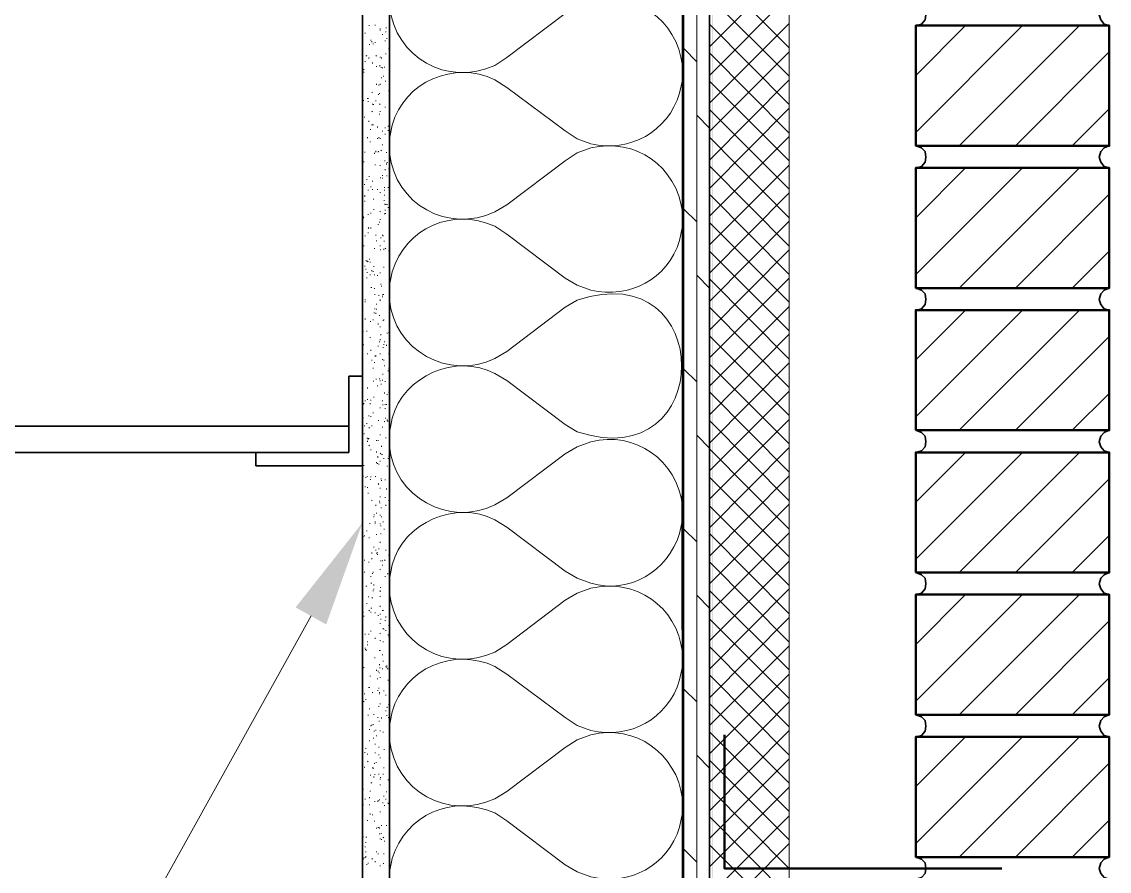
# Model space of a CAD drawing. Header units: inches. Extents: x 5 to 516, y -193 to 129.
# Drawn here: x 20.291 to 21.99, y -181.549 to -180.222 of the extents above; entities that cross this region are included whole.
import ezdxf

# ---------------------------------------------------------------- set-up
doc = ezdxf.new("R2010")
doc.units = ezdxf.units.IN
doc.header["$MEASUREMENT"] = 0
doc.layers.add('PDF7_Geometry', color=7, linetype='Continuous')
doc.layers.add('PDF7_Solid Fills', color=7, linetype='Continuous')

msp = doc.modelspace()

# ---------------------------------------------------------------- linework, layer by layer
at = {"layer": 'PDF7_Geometry', "lineweight": 35}
for points in [[(21.3235494, -172.2280057), (21.3235494, -182.8946732), (21.3657717, -182.8946732), (21.3657717, -172.2280057)], [(20.8235494, -178.0824497), (20.8235494, -182.8946721)], [(20.8657722, -182.8946732), (20.8657722, -178.0824509), (20.8235499, -178.0824509)], [(21.6879972, -180.2280063), (21.696886, -180.2257841), (21.7024416, -180.2191174), (21.7035527, -180.2113397), (21.7024416, -180.2024508), (21.696886, -180.1968952), (21.6879972, -180.1935619)], [(21.9902161, -180.193561), (21.9824384, -180.1968944), (21.9768828, -180.2024499), (21.9746606, -180.2113388), (21.9768828, -180.2191166), (21.9824384, -180.2257832), (21.9902161, -180.2280055)], [(21.6879972, -180.4502286), (21.696886, -180.4480063), (21.7024416, -180.4413397), (21.7035527, -180.4335619), (21.7024416, -180.424673), (21.696886, -180.4191175), (21.6879972, -180.4157841)], [(21.9902161, -180.4157833), (21.9824384, -180.4191166), (21.9768828, -180.4246722), (21.9746606, -180.433561), (21.9768828, -180.4413388), (21.9824384, -180.4480055), (21.9902161, -180.4502277)], [(21.6879972, -180.6724508), (21.696886, -180.6702286), (21.7024416, -180.6635619), (21.7035527, -180.6557841), (21.7024416, -180.6468953), (21.696886, -180.6413397), (21.6879972, -180.6380064)], [(21.9902161, -180.6380055), (21.9824384, -180.6413388), (21.9768828, -180.6468944), (21.9746606, -180.6557833), (21.9768828, -180.6635611), (21.9824384, -180.6702277), (21.9902161, -180.67245)], [(20.8235494, -180.7757833), (20.8024383, -180.7757833), (20.8024383, -180.8946722)], [(20.8024403, -180.8535613), (15.2291067, -180.8535613)], [(21.6879972, -180.8946731), (21.696886, -180.8924508), (21.7024416, -180.8857842), (21.7035527, -180.8780064), (21.7024416, -180.8691175), (21.696886, -180.8635619), (21.6879972, -180.8602286)], [(21.9902161, -180.8602277), (21.9824384, -180.8635611), (21.9768828, -180.8691166), (21.9746606, -180.8780055), (21.9768828, -180.8857833), (21.9824384, -180.89245), (21.9902161, -180.8946722)], [(20.6646636, -180.8946731), (15.2291078, -180.8946731)], [(20.8024403, -180.8946731), (20.6568847, -180.8946731), (20.6568847, -180.9157842)], [(20.8235494, -180.9157833), (20.6568827, -180.9157833)], [(21.6879972, -181.1168953), (21.696886, -181.1146731), (21.7024416, -181.1080064), (21.7035527, -181.1002286), (21.7024416, -181.0913397), (21.696886, -181.0857842), (21.6879972, -181.0824508)], [(21.9902161, -181.08245), (21.9824384, -181.0857833), (21.9768828, -181.0913389), (21.9746606, -181.1002278), (21.9768828, -181.1080055), (21.9824384, -181.1146722), (21.9902161, -181.1168944)], [(21.6879972, -181.3391175), (21.696886, -181.3368953), (21.7024416, -181.3302286), (21.7035527, -181.3224509), (21.7024416, -181.313562), (21.696886, -181.3080064), (21.6879972, -181.3046731)], [(21.9902161, -181.3046722), (21.9824384, -181.3080056), (21.9768828, -181.3135611), (21.9746606, -181.32245), (21.9768828, -181.3302278), (21.9824384, -181.3368944), (21.9902161, -181.3391167)], [(21.6879972, -181.5613398), (21.696886, -181.5591175), (21.7024416, -181.5524509), (21.7035527, -181.5446731), (21.7024416, -181.5357842), (21.696886, -181.5302287), (21.6879972, -181.5268953)], [(21.9902161, -181.5268945), (21.9824384, -181.5302278), (21.9768828, -181.5357834), (21.9746606, -181.5446722), (21.9768828, -181.55245), (21.9824384, -181.5591167), (21.9902161, -181.5613389)]]:
    msp.add_lwpolyline(points, dxfattribs=at)
at = {"layer": 'PDF7_Geometry', "lineweight": 15}
for points in [[(21.3257738, -182.8946732), (21.3257738, -172.2280057)], [(21.3457707, -182.8946732), (21.3457707, -172.2280057)], [(21.4902161, -180.2624505), (21.3657717, -180.1380061)], [(21.3657722, -180.2613394), (21.4902167, -180.1357839)], [(21.4902161, -180.3068943), (21.3657717, -180.1824498)], [(21.3657722, -180.3057832), (21.4902167, -180.1802276)], [(21.0302179, -180.2902278), (21.0491068, -180.2780056), (21.1402179, -180.2091167)], [(20.8335501, -180.2280063), (20.8346612, -180.2280063)], [(20.8435508, -180.2280063), (20.8435508, -180.2268952)], [(20.8513272, -180.2335617), (20.8513272, -180.2324505)], [(20.8513272, -180.2357838), (20.8513272, -180.2346727)], [(20.8613279, -180.2313395), (20.8602168, -180.2313395)], [(21.4902161, -180.3513392), (21.3657717, -180.2257836)], [(21.3657722, -180.349117), (21.4902167, -180.2246726)], [(21.6879972, -180.3057832), (21.7657749, -180.2280054)], [(21.6879972, -180.394673), (21.8546638, -180.2280063)], [(21.7557733, -180.4157833), (21.9435511, -180.2280055)], [(20.8279937, -180.2402281), (20.8279937, -180.2391169)], [(20.8368822, -180.2513387), (20.8368822, -180.2502276)], [(20.8546638, -180.2424502), (20.8546638, -180.2413391)], [(20.8602157, -180.2368949), (20.8602157, -180.238006)], [(20.8624401, -180.2480055), (20.861329, -180.2480055)], [(20.8346623, -180.2580062), (20.8346623, -180.2568951)], [(20.8379944, -180.2524498), (20.8379944, -180.2535609)], [(20.8402188, -180.256894), (20.8402188, -180.2557829)], [(20.8435508, -180.253562), (20.8435508, -180.2546731)], [(20.86466, -180.2635616), (20.86466, -180.2646727)], [(21.3457707, -180.2846718), (21.3257707, -180.2635607)], [(21.3657722, -180.3935608), (21.4902167, -180.2691164)], [(21.8435509, -180.4157833), (21.9902176, -180.2691166)], [(20.8279937, -180.2846718), (20.8279937, -180.2835607)], [(20.830218, -180.2746722), (20.8291069, -180.2757833)], [(20.8335501, -180.2780054), (20.8335501, -180.2791165)], [(20.8391066, -180.285784), (20.8391066, -180.2868951)], [(20.8457707, -180.2746722), (20.8446596, -180.2757833)], [(20.8513272, -180.2780054), (20.8513272, -180.2768943)], [(20.8535516, -180.2791165), (20.8535516, -180.2780054)], [(20.8602157, -180.2724501), (20.8602157, -180.271339)], [(21.4902161, -180.3957829), (21.3657717, -180.2702274)], [(20.8246616, -180.3013389), (20.8246616, -180.3002278)], [(20.8257738, -180.2968947), (20.8257738, -180.2957836)], [(20.8257738, -180.3002279), (20.8257738, -180.301339)], [(20.8457707, -180.2924504), (20.8457707, -180.2913393)], [(20.8513272, -180.2902283), (20.8502161, -180.2913394)], [(20.8524394, -180.2935615), (20.8535505, -180.2935615)], [(20.8546638, -180.2946726), (20.8546638, -180.2935614)], [(20.8579958, -180.2935615), (20.8579958, -180.2924504)], [(21.3191068, -180.333562), (21.3235512, -180.3124509), (21.3235512, -180.2902286)], [(20.8457707, -180.3202282), (20.8457707, -180.3191171)], [(20.8491073, -180.3213393), (20.8491073, -180.3202282)], [(20.8513272, -180.3202282), (20.8513272, -180.3191171)], [(20.8535516, -180.3102275), (20.8535516, -180.3091164)], [(20.8568836, -180.3068943), (20.8557725, -180.3068943)], [(20.8602157, -180.3146729), (20.8591046, -180.3146729)], [(20.8657722, -180.3113397), (20.864661, -180.3113397)], [(21.0302179, -180.3124509), (21.0491068, -180.3246731), (21.1402179, -180.3924509), (21.1591068, -180.4046731), (21.1802179, -180.4124509)], [(21.4902161, -180.4391168), (21.3657717, -180.3146723)], [(21.3657722, -180.4380057), (21.4902167, -180.3124501)], [(20.8246616, -180.3346721), (20.8235505, -180.3346721)], [(20.8379944, -180.3324499), (20.8391055, -180.3324499)], [(20.8479951, -180.3357831), (20.8491062, -180.3357831)], [(20.8502195, -180.3346721), (20.8502195, -180.3335609)], [(20.86466, -180.3302278), (20.86466, -180.3291167)], [(20.8257738, -180.3446728), (20.8246627, -180.3446728)], [(20.8313302, -180.3424506), (20.8313302, -180.3413395)], [(20.8324379, -180.3424506), (20.8324379, -180.3413395)], [(20.8391066, -180.3513392), (20.8391066, -180.3502281)], [(20.8402188, -180.3513392), (20.8413299, -180.3513392)], [(20.844663, -180.3446728), (20.844663, -180.3457839)], [(20.8513272, -180.3502281), (20.8502161, -180.3513392)], [(20.8235494, -180.3713395), (20.8235494, -180.3702284)], [(20.826886, -180.3713395), (20.826886, -180.3702284)], [(20.8391066, -180.3613388), (20.8379955, -180.3624499)], [(20.8502195, -180.3668952), (20.8502195, -180.3657841)], [(20.8513272, -180.3624498), (20.8513272, -180.3613387)], [(20.859108, -180.3557834), (20.859108, -180.3546723)], [(21.3657722, -180.3880055), (21.3457722, -180.3680055)], [(21.4902161, -180.4835617), (21.3657717, -180.3591172)], [(21.3657722, -180.4824506), (21.4902167, -180.356895)], [(21.9324407, -180.4157833), (21.9902185, -180.3580055)], [(20.8335501, -180.3780059), (20.8335501, -180.3768948)], [(20.8379944, -180.3835612), (20.8379944, -180.3824501)], [(20.8391066, -180.3835612), (20.8391066, -180.3824501)], [(20.8402188, -180.3835612), (20.8402188, -180.3824501)], [(20.8468829, -180.3868944), (20.8468829, -180.3857833)], [(20.859108, -180.3880055), (20.859108, -180.3868944)], [(20.8635523, -180.3857834), (20.8635523, -180.3846722)], [(20.8702179, -180.383562), (20.8657734, -180.4046731), (20.8657734, -180.4268953)], [(20.8313302, -180.4035615), (20.8313302, -180.4024504)], [(20.8368822, -180.3902276), (20.8357711, -180.3902276)], [(20.8468829, -180.4046726), (20.8468829, -180.4035615)], [(20.8491073, -180.4035615), (20.8491073, -180.4024504)], [(20.8513272, -180.4046726), (20.8513272, -180.4035615)], [(20.8546638, -180.3935608), (20.8546638, -180.3924497)], [(20.859108, -180.3980062), (20.859108, -180.3968951)], [(20.8635523, -180.3924509), (20.8635523, -180.3913398)], [(21.4902161, -180.5280055), (21.3657717, -180.4024499)], [(21.3657722, -180.5257833), (21.4902167, -180.4013389)], [(20.8357745, -180.4102279), (20.8357745, -180.4091168)], [(20.8546638, -180.4146722), (20.8546638, -180.4135611)], [(21.1802179, -180.4191172), (21.1591068, -180.426895), (21.1402179, -180.4391172)], [(20.8279937, -180.425784), (20.8268825, -180.425784)], [(20.8424386, -180.4280061), (20.8424386, -180.426895)], [(20.844663, -180.4246729), (20.844663, -180.4235618)], [(20.844663, -180.425784), (20.844663, -180.4246729)], [(20.8491062, -180.4246729), (20.8479951, -180.4246729), (20.8479951, -180.425784)], [(20.8535516, -180.4224508), (20.8524404, -180.4235619)], [(20.859108, -180.4391168), (20.8579969, -180.4391168)], [(20.8613279, -180.425784), (20.8613279, -180.4268951)], [(21.0302179, -180.5191176), (21.0491068, -180.5080064), (21.1402179, -180.4391175)], [(21.3257738, -180.4313393), (21.3235516, -180.4291171)], [(20.8235494, -180.4446721), (20.8235494, -180.443561)], [(20.8257738, -180.4413389), (20.8257738, -180.4402278)], [(20.8435508, -180.4457832), (20.8435508, -180.4446721)], [(20.8513272, -180.4457832), (20.8513272, -180.4468943)], [(20.859108, -180.4535618), (20.859108, -180.4524507)], [(20.8613279, -180.4446721), (20.8613279, -180.443561)], [(20.8624401, -180.44245), (20.8624401, -180.4413389)], [(20.86466, -180.4524507), (20.86466, -180.4513396)], [(21.4902161, -180.5724504), (21.3657717, -180.4468948)], [(21.3657722, -180.5702282), (21.4902167, -180.4457838)], [(21.6879972, -180.5280055), (21.7657749, -180.4502277)], [(21.6879972, -180.6168953), (21.8546638, -180.4502286)], [(21.7557733, -180.6380055), (21.9435511, -180.4502277)], [(20.830218, -180.4691167), (20.830218, -180.4680056)], [(20.8335501, -180.4635614), (20.8346612, -180.4635614)], [(20.8391066, -180.4713388), (20.8391066, -180.4702277)], [(20.8524394, -180.4657835), (20.8513283, -180.4657835)], [(20.8546638, -180.4624503), (20.8546638, -180.4613392)], [(20.8546638, -180.4657835), (20.8546638, -180.4668946)], [(20.8624401, -180.4624503), (20.861329, -180.4624503)], [(20.826886, -180.4768942), (20.826886, -180.475783)], [(20.8324379, -180.4857838), (20.8324379, -180.4846727)], [(20.8368822, -180.4791163), (20.8368822, -180.4802274)], [(20.8391066, -180.4846727), (20.8391066, -180.4835616)], [(20.8468829, -180.4835617), (20.8468829, -180.4846728)], [(20.8513272, -180.4880059), (20.8513272, -180.4891171)], [(20.8579958, -180.4813395), (20.8579958, -180.4802284)], [(20.8579958, -180.4846727), (20.8579958, -180.4857839)], [(20.8635523, -180.4813395), (20.8635523, -180.4802284)], [(21.3657722, -180.6146731), (21.4902167, -180.4891176)], [(20.8279937, -180.5024498), (20.8268825, -180.5024498)], [(20.826886, -180.4935613), (20.8279971, -180.4946724)], [(20.8413264, -180.4991166), (20.8402153, -180.4991166)], [(20.8568836, -180.5013387), (20.8579947, -180.5013387)], [(20.8579958, -180.4935613), (20.8579958, -180.4924502)], [(20.859108, -180.5068941), (20.8579969, -180.5068941)], [(20.8602157, -180.5080063), (20.8602157, -180.5068952)], [(20.8624401, -180.5080063), (20.8624401, -180.5068952)], [(21.4902161, -180.6168953), (21.3657717, -180.4913397)], [(21.8435509, -180.6380055), (21.9902176, -180.4913388)], [(20.8324379, -180.5235612), (20.8324379, -180.5224501)], [(20.8368822, -180.5213391), (20.8368822, -180.5202279)], [(20.8413264, -180.5157837), (20.8413264, -180.5146726)], [(20.8513272, -180.5191169), (20.8513272, -180.5180058)], [(20.8579958, -180.5224501), (20.8579958, -180.521339)], [(20.859108, -180.5168948), (20.859108, -180.5157837)], [(20.859108, -180.5213391), (20.8602191, -180.5213391)], [(20.8635523, -180.5124505), (20.8635523, -180.5113394)], [(20.8657722, -180.5168948), (20.8657722, -180.5157837)], [(21.3191068, -180.5635617), (21.3235512, -180.5413395), (21.3235512, -180.5191172)], [(21.3457707, -180.5346718), (21.3257707, -180.5146718)], [(20.8246616, -180.5268944), (20.8257727, -180.5280055)], [(20.8246616, -180.5280055), (20.8246616, -180.5291166)], [(20.8479951, -180.5391172), (20.8479951, -180.5380061)], [(20.8502195, -180.5346718), (20.8502195, -180.535783)], [(20.8513272, -180.5302276), (20.8513272, -180.5313387)], [(21.4902161, -180.660228), (21.3657717, -180.5357835)], [(21.3657722, -180.6591169), (21.4902167, -180.5335613)], [(20.8246616, -180.5546722), (20.8235505, -180.5546722)], [(20.8279937, -180.5557832), (20.8279937, -180.5568943)], [(20.8324379, -180.55245), (20.8324379, -180.5513389)], [(20.8335501, -180.5435615), (20.832439, -180.5446726)], [(20.8368822, -180.5446726), (20.8368822, -180.5435615)], [(20.844663, -180.5557832), (20.844663, -180.5546721)], [(20.8546638, -180.5557832), (20.8546638, -180.5546721)], [(20.8557714, -180.5557832), (20.8557714, -180.5568943)], [(20.8657722, -180.5480058), (20.8657722, -180.5468947)], [(21.0302179, -180.5413395), (21.0491068, -180.5535617), (21.1402179, -180.6224506), (21.1591068, -180.6335617), (21.1802179, -180.6413395)], [(20.8257738, -180.5724504), (20.8257738, -180.5713392)], [(20.8457707, -180.5646729), (20.8457707, -180.5635618)], [(20.8513272, -180.5724504), (20.8513272, -180.5713392)], [(20.8524394, -180.5591176), (20.8524394, -180.5602287)], [(20.8579958, -180.5646729), (20.8568847, -180.5646729)], [(20.8424386, -180.5768946), (20.8424386, -180.5757835)], [(20.8513272, -180.5780057), (20.8524383, -180.5780057)], [(20.8568836, -180.5780057), (20.8568836, -180.5768946)], [(20.8602157, -180.5757835), (20.8591046, -180.5768947)], [(20.86466, -180.5802278), (20.86466, -180.5791167)], [(21.4902161, -180.7046729), (21.3657717, -180.5802284)], [(21.3657722, -180.7035618), (21.4902167, -180.5780062)], [(21.9324407, -180.6380055), (21.9902185, -180.5802277)], [(20.8279937, -180.6035613), (20.8268825, -180.6035613)], [(20.8291058, -180.5946728), (20.830217, -180.5957839)], [(20.8291058, -180.6091167), (20.8291058, -180.6080055)], [(20.8313302, -180.5957839), (20.8302191, -180.5957839)], [(20.8324379, -180.5957839), (20.8313268, -180.596895)], [(20.8346623, -180.5924507), (20.8346623, -180.5935618)], [(20.8357745, -180.598006), (20.8357745, -180.5968949)], [(20.8413264, -180.6035613), (20.8413264, -180.6046724)], [(20.8568836, -180.6057835), (20.8568836, -180.6046723)], [(20.830218, -180.6135609), (20.8313292, -180.6135609)], [(20.830218, -180.6213395), (20.830218, -180.6224506)], [(20.8357745, -180.6180052), (20.8357745, -180.6168941)], [(20.8379944, -180.6113388), (20.8379944, -180.6102277)], [(20.8402188, -180.6124499), (20.8402188, -180.6113387)], [(20.8424386, -180.6168953), (20.8424386, -180.6180064)], [(20.8468829, -180.6180052), (20.8468829, -180.6191163)], [(20.8513272, -180.6146731), (20.8513272, -180.613562)], [(20.8702179, -180.6124506), (20.8657734, -180.6335617), (20.8657734, -180.6557839)], [(21.3657722, -180.6380055), (21.3457722, -180.6180055)], [(21.4902161, -180.7491166), (21.3657717, -180.6235611)], [(21.3657722, -180.7468945), (21.4902167, -180.62245)], [(20.8379944, -180.6368944), (20.8368833, -180.6368944)], [(20.8424386, -180.6391166), (20.8424386, -180.6380055)], [(20.8524394, -180.6324502), (20.8524394, -180.6313391)], [(20.8535516, -180.6357834), (20.8535516, -180.6346723)], [(20.8279937, -180.6568948), (20.8279937, -180.6557836)], [(20.8279937, -180.6591169), (20.8279937, -180.660228)], [(20.8435508, -180.6480062), (20.8424397, -180.6480062)], [(20.8491073, -180.6502284), (20.8491073, -180.6491172)], [(20.8513272, -180.6568948), (20.8513272, -180.6557836)], [(20.8513272, -180.6580058), (20.8513272, -180.6568947)], [(20.8546638, -180.6491173), (20.8546638, -180.6480062)], [(20.8546638, -180.6513394), (20.8546638, -180.6524505)], [(20.8568836, -180.6480062), (20.8557725, -180.6480062)], [(21.1591068, -180.6568948), (21.1402179, -180.6680059)], [(20.8413264, -180.6768951), (20.8424376, -180.6768951)], [(20.8424386, -180.6702287), (20.8435498, -180.6702287)], [(20.844663, -180.6780061), (20.844663, -180.676895)], [(20.8457707, -180.6635612), (20.8457707, -180.66245)], [(20.8457707, -180.6702287), (20.8457707, -180.6713398)], [(21.0302179, -180.7480061), (21.0491068, -180.736895), (21.1402179, -180.6680061)], [(21.4902161, -180.7935615), (21.3657717, -180.668006)], [(21.3657722, -180.7913394), (21.4902167, -180.6668949)], [(21.6879972, -180.7502277), (21.7657749, -180.6724499)], [(21.6879972, -180.8391175), (21.8546638, -180.6724508)], [(21.7557733, -180.8602277), (21.9435511, -180.67245)], [(20.8279937, -180.6868947), (20.8279937, -180.6857836)], [(20.8368822, -180.6902279), (20.8357711, -180.6902279)], [(20.8402188, -180.6880057), (20.8402188, -180.6868946)], [(20.8479951, -180.6946721), (20.8479951, -180.693561)], [(20.8502195, -180.6802283), (20.8502195, -180.6813394)], [(20.8557714, -180.6891168), (20.8557714, -180.6880057)], [(20.8568836, -180.6880057), (20.8568836, -180.6868946)], [(21.3257738, -180.6813393), (21.3235516, -180.6791171)], [(20.8246616, -180.706895), (20.8246616, -180.7057839)], [(20.830218, -180.7046729), (20.830218, -180.705784)], [(20.8513272, -180.6991164), (20.8513272, -180.6980053)], [(20.8524394, -180.7113393), (20.8524394, -180.7102281)], [(20.8624401, -180.7080061), (20.8624401, -180.7091172)], [(20.86466, -180.7080061), (20.86466, -180.7068949)], [(21.3657722, -180.8357832), (21.4902167, -180.7102276)], [(20.8246616, -180.7268942), (20.8257727, -180.7268942)], [(20.8357745, -180.7146724), (20.8357745, -180.7157836)], [(20.8479951, -180.7291163), (20.8479951, -180.7280052)], [(20.8502195, -180.7224499), (20.8502195, -180.7213388)], [(20.8513272, -180.7191167), (20.8513272, -180.7180056)], [(20.8568836, -180.7257842), (20.8568836, -180.7268954)], [(20.8579958, -180.7213388), (20.8579958, -180.72245)], [(20.8613279, -180.7280064), (20.8613279, -180.7268953)], [(21.4902161, -180.8368954), (21.3657717, -180.7124509)], [(21.8435509, -180.8602277), (21.9902176, -180.7135611)], [(20.8313302, -180.7413392), (20.8313302, -180.7402281)], [(20.8368822, -180.7357838), (20.8368822, -180.7346727)], [(20.8435508, -180.7446724), (20.8435508, -180.7435612)], [(20.844663, -180.7446724), (20.844663, -180.7435612)], [(20.8513272, -180.7413392), (20.8513272, -180.7402281)], [(20.8557714, -180.7313396), (20.8557714, -180.7302285)], [(20.86466, -180.7413392), (20.86466, -180.7402281)], [(20.8379944, -180.7502277), (20.8379944, -180.7513388)], [(20.8424386, -180.753562), (20.8424386, -180.7546731)], [(20.8546638, -180.7502277), (20.8546638, -180.7491166)], [(20.8568836, -180.7513388), (20.8568836, -180.7502276)], [(20.8579958, -180.7602284), (20.8579958, -180.7591173)], [(21.4902161, -180.8813391), (21.3657717, -180.7568947)], [(21.3657722, -180.8802281), (21.4902167, -180.7546725)], [(20.8235494, -180.770228), (20.8235494, -180.7691169)], [(20.8402188, -180.7635616), (20.8402188, -180.7624505)], [(20.8557714, -180.7724501), (20.8546603, -180.7724501)], [(20.8635523, -180.7680059), (20.8635523, -180.7668948)], [(20.86466, -180.7635616), (20.86466, -180.7624505)], [(21.0302179, -180.7713392), (21.0491068, -180.7824503), (21.1402179, -180.8513392), (21.1591068, -180.8624503)], [(21.3457707, -180.7846719), (21.3257707, -180.7646719)], [(20.8235494, -180.7902283), (20.8235494, -180.7891172)], [(20.8313302, -180.7946726), (20.8313302, -180.7935615)], [(20.8413264, -180.7835619), (20.8402153, -180.7835619)], [(20.8457707, -180.7802276), (20.8446596, -180.7802276)], [(20.8468829, -180.7913394), (20.8468829, -180.7902283)], [(20.8502195, -180.7802276), (20.8502195, -180.7791165)], [(20.8513272, -180.7824497), (20.8513272, -180.7835608)], [(20.8524394, -180.7880062), (20.8535505, -180.7880062)], [(20.8546638, -180.7824497), (20.8546638, -180.7813386)], [(20.859108, -180.7835619), (20.859108, -180.784673)], [(20.8313302, -180.8113397), (20.8313302, -180.8124508)], [(20.8368822, -180.8135618), (20.8368822, -180.8124507)], [(20.8413264, -180.8080054), (20.8413264, -180.8091165)], [(20.8579958, -180.8024501), (20.8579958, -180.8013389)], [(20.8624401, -180.8046722), (20.8624401, -180.8035611)], [(20.86466, -180.801339), (20.86466, -180.8002279)], [(21.4902161, -180.925784), (21.3657717, -180.8002285)], [(21.3657722, -180.9235608), (21.4902167, -180.7991163)], [(21.9324407, -180.8602277), (21.9902185, -180.80245)], [(20.8257738, -180.8191172), (20.8257738, -180.8180061)], [(20.8279937, -180.8146729), (20.8279937, -180.8135618)], [(20.8357745, -180.8191172), (20.8357745, -180.8180061)], [(20.8513272, -180.8246725), (20.8513272, -180.8257836)], [(20.8546638, -180.8146729), (20.8546638, -180.8135618)], [(20.8546638, -180.8202282), (20.8557749, -180.8202282)], [(20.859108, -180.8202282), (20.859108, -180.8191171)], [(20.859108, -180.8268946), (20.859108, -180.8257835)], [(20.8613279, -180.8202282), (20.8613279, -180.8191171)], [(20.8246616, -180.8413396), (20.8246616, -180.8402285)], [(20.8335501, -180.8380053), (20.8335501, -180.8368942)], [(20.8368822, -180.8380053), (20.8368822, -180.8391164)], [(20.8402188, -180.83245), (20.8402188, -180.8335611)], [(20.8491073, -180.8446728), (20.8479962, -180.8446728)], [(20.8579958, -180.8457839), (20.8579958, -180.846895)], [(20.8602157, -180.8413396), (20.8591046, -180.8413396)], [(20.8624401, -180.8446728), (20.8624401, -180.8435617)], [(20.8635523, -180.8457839), (20.8624412, -180.8457839)], [(20.8702179, -180.8413392), (20.8657734, -180.8635614), (20.8657734, -180.8846726)], [(21.4902161, -180.9702278), (21.3657717, -180.8446722)], [(21.3657722, -180.9680057), (21.4902167, -180.8435612)], [(20.826886, -180.8535613), (20.826886, -180.8524502)], [(20.830218, -180.8502282), (20.830218, -180.849117)], [(20.8335501, -180.8557835), (20.8346612, -180.8568946)], [(20.8379944, -180.8524503), (20.8379944, -180.8535614)], [(20.8546638, -180.8557835), (20.8546638, -180.8546724)], [(20.8257738, -180.8657831), (20.8268849, -180.8657831)], [(20.8313302, -180.8724506), (20.8302191, -180.8724506)], [(20.8313302, -180.8780059), (20.8313302, -180.8768948)], [(20.8324379, -180.8735617), (20.8324379, -180.8724506)], [(20.8324379, -180.8746727), (20.8324379, -180.8735616)], [(20.8335501, -180.8735617), (20.8335501, -180.8724506)], [(20.8457707, -180.8768949), (20.8457707, -180.8757838)], [(20.8479951, -180.8768949), (20.8479951, -180.8757838)], [(20.8513272, -180.8668953), (20.8513272, -180.8680064)], [(20.8602157, -180.8724506), (20.8602157, -180.8713395)], [(21.1802179, -180.8780056), (21.1591068, -180.8857834), (21.1402179, -180.8968945)], [(21.3657722, -180.8880055), (21.3457722, -180.8680055)], [(20.8346623, -180.8835613), (20.8335512, -180.8846724)], [(20.8368822, -180.8913387), (20.8368822, -180.8902276)], [(20.8457707, -180.8946731), (20.8457707, -180.8935619)], [(20.8524394, -180.895783), (20.8513283, -180.8968941)], [(20.8535516, -180.8857834), (20.8535516, -180.8846723)], [(21.0302179, -180.9768948), (21.0491068, -180.9657837), (21.1402179, -180.8968948)], [(21.4902161, -181.0146727), (21.3657717, -180.8891171)], [(21.3657722, -181.0124506), (21.4902167, -180.886895)], [(21.6879972, -180.9724499), (21.7657749, -180.8946721)], [(21.6879972, -181.0613397), (21.8546638, -180.8946731)], [(21.7557733, -181.08245), (21.9435511, -180.8946722)], [(20.8257738, -180.9157833), (20.8257738, -180.9146722)], [(20.8457707, -180.911339), (20.8457707, -180.9102279)], [(20.8468829, -180.9013394), (20.847994, -180.9024506)], [(20.8468829, -180.9124501), (20.8468829, -180.911339)], [(20.8491073, -180.9135612), (20.8491073, -180.9124501)], [(20.8513272, -180.9091169), (20.8513272, -180.9080058)], [(20.8546638, -180.8980062), (20.8535526, -180.8980062)], [(20.8568836, -180.9046726), (20.8568836, -180.9035615)], [(20.8635523, -180.9046726), (20.8635523, -180.9035615)], [(20.86466, -180.9002284), (20.86466, -180.9013395)], [(20.8246616, -180.9313394), (20.8246616, -180.9324505)], [(20.8624401, -180.9168944), (20.8624401, -180.9157833)], [(21.3257738, -180.9313394), (21.3235516, -180.9291171)], [(21.3657722, -181.0568943), (21.4902167, -180.9313388)], [(20.8279937, -180.9491164), (20.8279937, -180.9480053)], [(20.8291058, -180.9346726), (20.8291058, -180.9335614)], [(20.8313302, -180.9324504), (20.8302191, -180.9324504)], [(20.8357745, -180.9368947), (20.8368856, -180.9368947)], [(20.8368822, -180.9324504), (20.8368822, -180.9335615)], [(20.844663, -180.9324504), (20.8435519, -180.9324504)], [(20.8479951, -180.9435611), (20.8491062, -180.9446722)], [(20.8524394, -180.9357836), (20.8535505, -180.9357836)], [(20.8535516, -180.9391168), (20.8535516, -180.9380057)], [(20.859108, -180.9380058), (20.859108, -180.9368946)], [(21.4902161, -181.0580054), (21.3657717, -180.9335609)], [(21.8435509, -181.08245), (21.9902176, -180.9357833)], [(20.8313302, -180.9502286), (20.8313302, -180.9491175)], [(20.8324379, -180.9591171), (20.8324379, -180.958006)], [(20.8513272, -180.9513385), (20.8513272, -180.9502274)], [(20.8513272, -180.9635614), (20.8513272, -180.9646725)], [(20.859108, -180.9646725), (20.859108, -180.9657836)], [(20.8613279, -180.9524507), (20.8613279, -180.9513396)], [(20.8379944, -180.9702278), (20.8379944, -180.9691167)], [(20.844663, -180.9780064), (20.844663, -180.9768953)], [(20.8513272, -180.973561), (20.8502161, -180.973561)], [(20.8502195, -180.9702278), (20.8502195, -180.9713389)], [(20.8535516, -180.9813396), (20.8524404, -180.9813396)], [(20.8602157, -180.9768942), (20.8602157, -180.9780053)], [(20.86466, -180.9702278), (20.86466, -180.9691167)], [(21.3191068, -181.021339), (21.3235512, -181.0002278), (21.3235512, -180.9780056)], [(21.4902161, -181.1024503), (21.3657717, -180.9780058)], [(21.3657722, -181.1002282), (21.4902167, -180.9757837)], [(20.8413264, -180.9957834), (20.8413264, -180.9946723)], [(20.8424386, -180.9924502), (20.8413275, -180.9924502)], [(20.8457707, -180.9902281), (20.8457707, -180.989117)], [(20.8513272, -180.9935613), (20.8513272, -180.9924502)], [(20.8535516, -180.9946724), (20.8535516, -180.9957835)], [(20.8357745, -181.0057842), (20.8346634, -181.0057842)], [(20.8435508, -181.0024498), (20.8435508, -181.003561)], [(20.8435508, -181.0057842), (20.8435508, -181.0046731)], [(20.8513272, -181.0057842), (20.8513272, -181.0068953)], [(20.8524394, -181.0091174), (20.8524394, -181.0102285)], [(20.8557714, -181.003562), (20.8557714, -181.0024509)], [(20.8579958, -181.0146727), (20.8568847, -181.0146727)], [(21.0302179, -181.0002278), (21.0491068, -181.011339), (21.1402179, -181.0802279), (21.1591068, -181.091339), (21.1802179, -181.0991167)], [(21.3457707, -181.0346719), (21.3257707, -181.0146719)], [(20.8246616, -181.0268944), (20.8246616, -181.0257833)], [(20.826886, -181.0257834), (20.826886, -181.0246722)], [(20.830218, -181.0168948), (20.830218, -181.0180059)], [(20.8346623, -181.0280055), (20.8335512, -181.0280055)], [(20.8457707, -181.0235612), (20.8457707, -181.0224501)], [(20.8524394, -181.0224502), (20.8524394, -181.021339)], [(21.4902161, -181.1468952), (21.3657717, -181.0213396)], [(21.3657722, -181.1446731), (21.4902167, -181.0202286)], [(21.9324407, -181.08245), (21.9902185, -181.0246722)], [(20.8413264, -181.0424505), (20.8413264, -181.0435616)], [(20.844663, -181.0480058), (20.844663, -181.0468947)], [(20.8491073, -181.0446726), (20.8491073, -181.0457837)], [(20.8513272, -181.0357841), (20.8513272, -181.034673)], [(20.8602157, -181.0480058), (20.8602157, -181.0468947)], [(20.826886, -181.0624497), (20.826886, -181.0635608)], [(20.8335501, -181.0668951), (20.8335501, -181.0657839)], [(20.8379944, -181.0524501), (20.8379944, -181.051339)], [(20.8379944, -181.0613397), (20.8379944, -181.0602286)], [(20.8468829, -181.051339), (20.8457718, -181.0524501)], [(20.8468829, -181.0535611), (20.8468829, -181.0546722)], [(20.8524394, -181.0646729), (20.8524394, -181.0635618)], [(20.8546638, -181.0646729), (20.8546638, -181.0635618)], [(20.8579958, -181.0624497), (20.8591069, -181.0635608)], [(20.86466, -181.0557833), (20.86466, -181.0546722)], [(21.4902161, -181.191339), (21.3657717, -181.0657834)], [(21.3657722, -181.1891168), (21.4902167, -181.0646724)], [(20.826886, -181.0813389), (20.826886, -181.08245)], [(20.8391066, -181.0846721), (20.8391066, -181.083561)], [(20.8402188, -181.08245), (20.8402188, -181.0813389)], [(20.8513272, -181.0780057), (20.8513272, -181.0768946)], [(20.8546638, -181.0713393), (20.8546638, -181.0702282)], [(20.8635523, -181.0846721), (20.8624412, -181.0846721)], [(20.8702179, -181.0702279), (20.8657734, -181.0924501), (20.8657734, -181.1146723)], [(20.8235494, -181.0991171), (20.8235494, -181.098006)], [(20.8368822, -181.0891175), (20.8368822, -181.0880064)], [(20.8368822, -181.0991171), (20.8379933, -181.0991171)], [(20.8413264, -181.1024503), (20.8413264, -181.1013392)], [(20.859108, -181.0880053), (20.859108, -181.0891164)], [(20.86466, -181.0935618), (20.8657711, -181.0935618)], [(21.3235494, -181.0957839), (21.3235494, -181.0913395)], [(20.830218, -181.1035614), (20.8291069, -181.1035614)], [(20.8402188, -181.1113388), (20.8402188, -181.1102277)], [(20.8413264, -181.1080056), (20.8413264, -181.1091167)], [(20.8513272, -181.1113388), (20.8513272, -181.1102277)], [(20.8513272, -181.1124499), (20.8513272, -181.1113388)], [(20.8524394, -181.1057835), (20.8513283, -181.1057835)], [(21.1802179, -181.1068954), (21.1591068, -181.1146732), (21.1402179, -181.1257843)], [(21.3657722, -181.1380055), (21.3457722, -181.1180055)], [(21.4902161, -181.2346728), (21.3657717, -181.1102284)], [(21.3657722, -181.2335617), (21.4902167, -181.1080062)], [(21.6879972, -181.1946722), (21.7657749, -181.1168944)], [(21.6879972, -181.283562), (21.8546638, -181.1168953)], [(21.7557733, -181.3046722), (21.9435511, -181.1168944)], [(20.830218, -181.1302281), (20.830218, -181.1313392)], [(20.8324379, -181.1202285), (20.833549, -181.1202285)], [(20.8391066, -181.1213396), (20.8379955, -181.1224507)], [(20.8513272, -181.1191174), (20.8513272, -181.1202285)], [(20.8513272, -181.1357834), (20.8513272, -181.1346723)], [(21.0302179, -181.2068945), (21.0491068, -181.1946723), (21.1402179, -181.1257834)], [(20.7435526, -181.1502284), (20.0002193, -182.4880062), (19.5391081, -182.4880062)], [(20.8235494, -181.1435609), (20.8235494, -181.1424498)], [(20.8246616, -181.1446731), (20.8246616, -181.143562)], [(20.8257738, -181.1502284), (20.8257738, -181.1513395)], [(20.8346623, -181.1413387), (20.8335512, -181.1424499)], [(20.8368822, -181.1446731), (20.8368822, -181.143562)], [(20.8379944, -181.1380055), (20.8368833, -181.1380055)], [(20.8435508, -181.145783), (20.8435508, -181.1446719)], [(20.8479951, -181.1502284), (20.8479951, -181.1491173)], [(20.8513272, -181.1480063), (20.8513272, -181.1468952)], [(20.8546638, -181.1424509), (20.8546638, -181.1413398)], [(20.8557714, -181.1424509), (20.8557714, -181.1413398)], [(20.8602157, -181.1524505), (20.8602157, -181.1513394)], [(21.3657722, -181.2780055), (21.4902167, -181.1524499)], [(20.8513272, -181.1613391), (20.8513272, -181.1624502)], [(20.8524394, -181.1557837), (20.8524394, -181.1546726)], [(20.8557714, -181.1702287), (20.8557714, -181.1691176)], [(20.859108, -181.1580059), (20.859108, -181.1568948)], [(20.86466, -181.1646723), (20.86466, -181.1657834)], [(21.4902161, -181.2791166), (21.3657717, -181.1546721)], [(21.8435509, -181.3046722), (21.9902176, -181.1580055)], [(20.8279937, -181.1791172), (20.8279937, -181.1780061)], [(20.8335501, -181.1780062), (20.8335501, -181.1791173)], [(20.8368822, -181.174673), (20.8368822, -181.1735619)], [(20.8435508, -181.1857836), (20.8435508, -181.1846725)], [(20.8513272, -181.1768951), (20.8513272, -181.1780062)], [(20.8568836, -181.1713387), (20.8568836, -181.1702275)], [(20.8602157, -181.1735608), (20.8602157, -181.1724497)], [(20.8635523, -181.1802283), (20.8635523, -181.1791172)], [(20.86466, -181.1813394), (20.86466, -181.1824505)], [(21.3257738, -181.1813394), (21.3235516, -181.1791172)], [(20.8279937, -181.2013386), (20.8279937, -181.2002275)], [(20.8279937, -181.2024508), (20.8291048, -181.2024508)], [(20.8291058, -181.2024508), (20.8279947, -181.2024508)], [(20.8291058, -181.2035618), (20.830217, -181.2035618)], [(20.8313302, -181.191339), (20.8313302, -181.1902279)], [(20.8313302, -181.1957832), (20.8313302, -181.1946721)], [(20.8502195, -181.2046729), (20.8502195, -181.2035618)], [(20.8513272, -181.1891168), (20.8513272, -181.1880057)], [(20.8513272, -181.2035618), (20.8513272, -181.2046729)], [(20.8557714, -181.191339), (20.8557714, -181.1902279)], [(21.4902161, -181.3235615), (21.3657717, -181.1980059)], [(21.3657722, -181.3213393), (21.4902167, -181.1968949)], [(20.8435508, -181.2157836), (20.8424397, -181.2157836)], [(20.8546638, -181.2113393), (20.8546638, -181.2102282)], [(20.8557714, -181.2213389), (20.8557714, -181.2202278)], [(20.8657722, -181.2168946), (20.864661, -181.2168946)], [(21.3191068, -181.2502287), (21.3235512, -181.2291176), (21.3235512, -181.2068954)], [(20.8257738, -181.2313396), (20.8257738, -181.2302285)], [(20.8457707, -181.2346728), (20.8457707, -181.2357839)], [(20.8479951, -181.2357839), (20.8479951, -181.236895)], [(20.8513272, -181.2313396), (20.8502161, -181.2313396)], [(20.8502195, -181.2268942), (20.8502195, -181.2257831)], [(20.8546638, -181.2335617), (20.8546638, -181.2324506)], [(20.8602157, -181.2291163), (20.8602157, -181.2302275)], [(20.8613279, -181.2280064), (20.862439, -181.2280064)], [(20.8613279, -181.2302285), (20.862439, -181.2302285)], [(20.8624401, -181.2324507), (20.8635512, -181.2335618)], [(21.0302179, -181.2291176), (21.0491068, -181.2413398), (21.1402179, -181.3091176), (21.1591068, -181.3213398), (21.1802179, -181.3291176)], [(20.8357745, -181.2446724), (20.8357745, -181.2435613)], [(20.8468829, -181.2480056), (20.8468829, -181.2491167)], [(20.8491073, -181.2391171), (20.8502184, -181.2391171)], [(20.8513272, -181.2457835), (20.8513272, -181.2468946)], [(20.8635523, -181.2513388), (20.8635523, -181.2502277)], [(21.4902161, -181.3680052), (21.3657717, -181.2424497)], [(21.3657722, -181.3657831), (21.4902167, -181.2413387)], [(21.9324407, -181.3046722), (21.9902185, -181.2468944)], [(20.8335501, -181.2613395), (20.8335501, -181.2624506)], [(20.8346623, -181.2613395), (20.8346623, -181.2624506)], [(20.8391066, -181.270228), (20.8391066, -181.2691169)], [(20.8468829, -181.2668949), (20.847994, -181.2668949)], [(20.8491073, -181.2624506), (20.8491073, -181.2635617)], [(20.8502195, -181.270228), (20.8502195, -181.2691169)], [(20.8502195, -181.2724502), (20.8502195, -181.2713391)], [(20.8568836, -181.2680059), (20.8568836, -181.2668948)], [(21.3457707, -181.2846719), (21.3257707, -181.2646719)], [(20.8257738, -181.2846719), (20.8257738, -181.2835608)], [(20.8291058, -181.2813398), (20.8291058, -181.2802287)], [(20.8513272, -181.2880062), (20.8513272, -181.2868951)], [(20.8602157, -181.2746723), (20.8602157, -181.2735612)], [(20.86466, -181.2891173), (20.86466, -181.2880062)], [(21.4902161, -181.4113391), (21.3657717, -181.2868946)], [(21.3657722, -181.410228), (21.4902167, -181.2846724)], [(20.8324379, -181.3057833), (20.8324379, -181.3046722)], [(20.8346623, -181.2957837), (20.8346623, -181.2946726)], [(20.8413264, -181.3035612), (20.8413264, -181.3046723)], [(20.8491073, -181.2924505), (20.8491073, -181.2913394)], [(20.8602157, -181.2980058), (20.8602157, -181.2991169)], [(20.8624401, -181.2935616), (20.8624401, -181.2924505)], [(20.8702179, -181.3002287), (20.8657734, -181.3213398), (20.8657734, -181.3435621)], [(20.8368822, -181.3224504), (20.8368822, -181.3213393)], [(20.8379944, -181.3213393), (20.8379944, -181.3202282)], [(20.8402188, -181.3202283), (20.8402188, -181.3191172)], [(20.8479951, -181.3091176), (20.846884, -181.3091176)], [(20.8502195, -181.3146729), (20.8491084, -181.3146729)], [(20.8535516, -181.3091176), (20.8535516, -181.3102287)], [(20.8613279, -181.3057833), (20.862439, -181.3057833)], [(20.86466, -181.3091176), (20.8635488, -181.3091176)], [(20.8346623, -181.3280057), (20.8346623, -181.3268946)], [(20.8424386, -181.3302279), (20.8413275, -181.3302279)], [(20.844663, -181.3280057), (20.844663, -181.3291169)], [(20.8457707, -181.3380053), (20.8457707, -181.3368942)], [(20.8513272, -181.3302279), (20.8513272, -181.3291168)], [(20.8557714, -181.33245), (20.8557714, -181.3313389)], [(21.1802179, -181.335784), (21.1591068, -181.3435617), (21.1402179, -181.355784)], [(21.4902161, -181.455784), (21.3657717, -181.3313395)], [(21.3657722, -181.4546729), (21.4902167, -181.3291173)], [(21.6879972, -181.4168944), (21.7657749, -181.3391166)], [(21.6879972, -181.5057842), (21.8546638, -181.3391175)], [(21.7557733, -181.5268945), (21.9435511, -181.3391167)], [(20.8346623, -181.3457839), (20.8346623, -181.3446728)], [(20.8402188, -181.3413397), (20.8413299, -181.3413397)], [(20.8435508, -181.3513393), (20.8435508, -181.3502281)], [(20.8491073, -181.3557835), (20.8491073, -181.3546724)], [(21.0302179, -181.4357843), (21.0491068, -181.4246732), (21.1402179, -181.3557843)], [(20.8279937, -181.363561), (20.8268825, -181.363561)], [(20.8291058, -181.3580057), (20.8291058, -181.3568945)], [(20.8313302, -181.3657831), (20.8313302, -181.3668942)], [(20.8435508, -181.363561), (20.8435508, -181.3646721)], [(20.8491073, -181.3680052), (20.8491073, -181.3668941)], [(20.8513272, -181.3724506), (20.8513272, -181.3713395)], [(20.8568836, -181.3591167), (20.8579947, -181.3591167)], [(21.3657722, -181.3880056), (21.3457722, -181.3680056)], [(21.3657722, -181.4980056), (21.4902167, -181.3735612)], [(20.826886, -181.3868945), (20.826886, -181.3857834)], [(20.8324379, -181.3768949), (20.8313268, -181.378006)], [(20.8391066, -181.3868945), (20.8402177, -181.3880056)], [(20.8402188, -181.3891166), (20.8402188, -181.3880055)], [(20.8424386, -181.3802281), (20.8424386, -181.3813392)], [(20.844663, -181.379117), (20.8457741, -181.379117)], [(20.8568836, -181.3880056), (20.8568836, -181.3868945)], [(21.4902161, -181.5002278), (21.3657717, -181.3757833)], [(21.8435509, -181.5268945), (21.9902176, -181.3802278)], [(20.8368822, -181.3991174), (20.8357711, -181.3991174)], [(20.8413264, -181.4024506), (20.8413264, -181.4013394)], [(20.8424386, -181.3980063), (20.8435498, -181.3980063)], [(20.8491073, -181.3980063), (20.8491073, -181.3968952)], [(20.8513272, -181.4057838), (20.8513272, -181.4046726)], [(20.8524394, -181.4024506), (20.8513283, -181.4024506)], [(20.8557714, -181.3980063), (20.8557714, -181.3968952)], [(20.8635523, -181.4068948), (20.8635523, -181.4057837)], [(20.8246616, -181.4213387), (20.8246616, -181.4202276)], [(20.8357745, -181.424673), (20.8357745, -181.4235619)], [(20.8379944, -181.410228), (20.8368833, -181.4113391)], [(20.8513272, -181.4146723), (20.8513272, -181.4135612)], [(21.4902161, -181.5446727), (21.3657717, -181.4191171)], [(21.3657722, -181.5424505), (21.4902167, -181.4180061)], [(20.8279937, -181.4368947), (20.8279937, -181.4357836)], [(20.8346623, -181.4346726), (20.8346623, -181.4335615)], [(20.8435508, -181.4402279), (20.8424397, -181.4402279)], [(20.8468829, -181.4402279), (20.8468829, -181.4391168)], [(20.8491073, -181.4391169), (20.8479962, -181.4391169)], [(20.8502195, -181.4380058), (20.8502195, -181.4368947)], [(20.8568836, -181.4313394), (20.8568836, -181.4324505)], [(20.8602157, -181.4357837), (20.8602157, -181.4368948)], [(20.8613279, -181.4257841), (20.8613279, -181.424673)], [(21.3191068, -181.4802284), (21.3235512, -181.4580062), (21.3235512, -181.435784)], [(21.3257738, -181.4313394), (21.3235516, -181.4291172)], [(20.8246616, -181.4457833), (20.8246616, -181.4446721)], [(20.8346623, -181.4457833), (20.8346623, -181.4446721)], [(20.8513272, -181.456895), (20.8513272, -181.4557839)], [(20.8557714, -181.4424501), (20.8546603, -181.4424501)], [(20.8579958, -181.4468943), (20.8579958, -181.4457832)], [(20.8635523, -181.4424501), (20.8635523, -181.4435612)], [(21.0302179, -181.4580062), (21.0491068, -181.4702284), (21.1402179, -181.5391173), (21.1591068, -181.5502284), (21.1802179, -181.5580062)], [(20.8313302, -181.4702278), (20.8313302, -181.4691167)], [(20.8357745, -181.4602282), (20.8357745, -181.4591171)], [(20.8391066, -181.4602282), (20.8391066, -181.4613394)], [(20.8424386, -181.4713389), (20.8424386, -181.4702278)], [(21.4902161, -181.5891176), (21.3657717, -181.463562)], [(21.3657722, -181.5868954), (21.4902167, -181.462451)], [(21.9324407, -181.5268945), (21.9902185, -181.4691167)], [(20.8457707, -181.4824507), (20.8457707, -181.4813396)], [(20.8479951, -181.4813396), (20.8479951, -181.4802285)], [(20.8502195, -181.4824507), (20.8502195, -181.4813396), (20.8491084, -181.4813396)], [(20.8502195, -181.4913392), (20.8502195, -181.4902281)], [(20.8524394, -181.4902282), (20.8535505, -181.4902282)], [(20.8535516, -181.4780064), (20.8535516, -181.4768953)], [(20.8613279, -181.4780064), (20.8613279, -181.4768953)], [(20.8246616, -181.4946724), (20.8246616, -181.4957835)], [(20.8291058, -181.504672), (20.8291058, -181.5035609)], [(20.830218, -181.4957835), (20.8291069, -181.4957835)], [(20.8513272, -181.4991167), (20.8513272, -181.4980056)], [(20.8513272, -181.4980056), (20.8513272, -181.4991167)], [(20.8535516, -181.5002278), (20.8535516, -181.4991166)], [(20.8557714, -181.4968946), (20.8557714, -181.4957834)], [(20.8568836, -181.4957835), (20.8557725, -181.4968946)], [(20.8579958, -181.5024499), (20.8579958, -181.5013388)], [(21.4902161, -181.6324503), (21.3657717, -181.5080058)], [(21.3657722, -181.6313392), (21.4902167, -181.5057836)], [(20.8279937, -181.5102285), (20.8279937, -181.5113396)], [(20.8291058, -181.5180059), (20.8291058, -181.519117)], [(20.8291058, -181.5268945), (20.8291058, -181.5257834)], [(20.8457707, -181.519117), (20.8457707, -181.5180059)], [(20.8479951, -181.5224502), (20.8479951, -181.5213391)], [(20.8568836, -181.5224502), (20.8568836, -181.5213391)], [(21.3457707, -181.5346719), (21.3257707, -181.5146719)], [(20.8246616, -181.5313399), (20.8246616, -181.5302287)], [(20.8257738, -181.5291166), (20.8257738, -181.5280055)], [(20.8279937, -181.5280055), (20.8279937, -181.5268944)], [(20.830218, -181.5391173), (20.830218, -181.5380062)], [(20.8324379, -181.5368952), (20.8324379, -181.5357841)], [(20.8379944, -181.5291166), (20.8391055, -181.5302277)], [(20.8435508, -181.5346719), (20.8435508, -181.5335608)], [(20.8513272, -181.5402284), (20.8513272, -181.5413395)], [(20.8557714, -181.5368952), (20.8568825, -181.5368952)], [(20.8657722, -181.5391173), (20.864661, -181.5402284)], [(20.8702179, -181.5291173), (20.8657734, -181.5502284), (20.8657734, -181.5724507)], [(20.86466, -181.5480058), (20.8657711, -181.5480058)]]:
    msp.add_lwpolyline(points, dxfattribs=at)
for points in [[(21.4902161, -182.4368948), (21.4902161, -176.9368944), (21.3657717, -176.9368944), (21.3657717, -182.4368948)], [(20.859108, -180.2513387), (20.859108, -180.2524498)], [(20.8324379, -180.3457838), (20.8324379, -180.3468949)], [(20.826886, -181.2713391), (20.826886, -181.2724502)]]:
    msp.add_lwpolyline(points, close=True, dxfattribs=at)
at = {"layer": 'PDF7_Geometry', "lineweight": 50}
for points in [[(21.6879972, -180.4157841), (21.6879972, -180.2280063), (21.9902194, -180.2280063), (21.9902194, -180.4157841)], [(21.6879972, -180.6380064), (21.6879972, -180.4502286), (21.9902194, -180.4502286), (21.9902194, -180.6380064)], [(21.6879972, -180.8602286), (21.6879972, -180.6724508), (21.9902194, -180.6724508), (21.9902194, -180.8602286)], [(21.6879972, -181.0824508), (21.6879972, -180.8946731), (21.9902194, -180.8946731), (21.9902194, -181.0824508)], [(21.6879972, -181.3046731), (21.6879972, -181.1168953), (21.9902194, -181.1168953), (21.9902194, -181.3046731)], [(21.6879972, -181.5268953), (21.6879972, -181.3391175), (21.9902194, -181.3391175), (21.9902194, -181.5268953)]]:
    msp.add_lwpolyline(points, close=True, dxfattribs=at)
for points in [[(21.3235494, -180.9624503), (21.3235494, -181.1713392)], [(21.8224418, -181.5446727), (21.3891084, -181.5446727), (21.3891084, -181.3357837)]]:
    msp.add_lwpolyline(points, dxfattribs=at)
at = {"layer": 'PDF7_Geometry', "lineweight": 15}
for points in [[(21.3235512, -180.2902286), (21.3141253, -180.2182286), (21.2509586, -180.1741175), (21.1802179, -180.1902286)], [(20.8657734, -180.1980056), (20.8751253, -180.277987), (20.955329, -180.3235241), (21.0302179, -180.2902278)], [(21.0302179, -180.3124509), (20.9669957, -180.2822286), (20.8889401, -180.3149879), (20.8702179, -180.383562)], [(21.1802179, -180.4124509), (21.2415327, -180.4268953), (21.3003105, -180.3939138), (21.3191068, -180.333562)], [(21.3235512, -180.5191172), (21.3143846, -180.4479876), (21.2503105, -180.4026728), (21.1802179, -180.4191172)], [(20.8657734, -180.4268953), (20.8745327, -180.5079139), (20.9577179, -180.5527657), (21.0302179, -180.5191176)], [(21.0302179, -180.5413395), (20.9631808, -180.5119876), (20.8918475, -180.5433765), (20.8702179, -180.6124506)], [(21.1802179, -180.6413395), (21.2413475, -180.6549135), (21.2994772, -180.6249321), (21.3191068, -180.5635617)], [(21.1591068, -180.8624503), (21.3768105, -180.9347837), (21.3763846, -180.5835985), (21.1591068, -180.6568948)], [(20.8657734, -180.6557839), (20.8724956, -180.7352098), (20.9590327, -180.7831173), (21.0302179, -180.7480061)], [(21.0302179, -180.7713392), (20.9697919, -180.7397837), (20.8874586, -180.7749874), (20.8702179, -180.8413392)], [(21.3235512, -180.9780056), (21.3155142, -180.9067093), (21.2494216, -180.8605241), (21.1802179, -180.8780056)], [(20.8657734, -180.8846726), (20.8724956, -180.9640985), (20.9590327, -181.0120059), (21.0302179, -180.9768948)], [(21.0302179, -181.0002278), (20.9697919, -180.9686723), (20.8874586, -181.003876), (20.8702179, -181.0702279)], [(21.1802179, -181.0991167), (21.2409401, -181.1164316), (21.3001068, -181.0808575), (21.3191068, -181.021339)], [(21.3235512, -181.2068954), (21.3141253, -181.1348954), (21.2509586, -181.0907843), (21.1802179, -181.1068954)], [(20.8657734, -181.1146723), (20.8751253, -181.1946538), (20.955329, -181.2401908), (21.0302179, -181.2068945)], [(21.0302179, -181.2291176), (20.9669957, -181.1988954), (20.8889401, -181.2316546), (20.8702179, -181.3002287)], [(21.1802179, -181.3291176), (21.2418846, -181.3431732), (21.300329, -181.311488), (21.3191068, -181.2502287)], [(21.3235512, -181.435784), (21.3143846, -181.3646543), (21.2503105, -181.3193395), (21.1802179, -181.335784)], [(20.8657734, -181.3435621), (20.8745327, -181.4245806), (20.9577179, -181.4694324), (21.0302179, -181.4357843)], [(21.0302179, -181.4580062), (20.9631808, -181.4286543), (20.8918475, -181.4600432), (20.8702179, -181.5291173)], [(21.1802179, -181.5580062), (21.2413475, -181.5715803), (21.2994772, -181.5415988), (21.3191068, -181.4802284)], [(21.1591068, -181.7791171), (21.3765512, -181.8512282), (21.3765512, -181.5014504), (21.1591068, -181.5735615)]]:
    msp.add_open_spline(points, degree=3, dxfattribs=at)
at = {"layer": 'PDF7_Solid Fills', "lineweight": 35, "transparency": 33554559}
for points in [[(21.3702165, -172.2280057), (21.3713276, -182.8946732), (21.3702165, -182.8946732)], [(21.3713287, -172.2280057), (21.3702175, -172.2280057), (21.3713287, -182.8946732)]]:
    msp.add_solid(points, dxfattribs=at)
at = {"layer": 'PDF7_Solid Fills', "lineweight": 50, "transparency": 33554559}
msp.add_solid([(20.7191069, -181.1368945), (20.8235514, -181.0046722), (20.7668847, -181.1635611)], dxfattribs=at)

doc.saveas('drawing.dxf')
